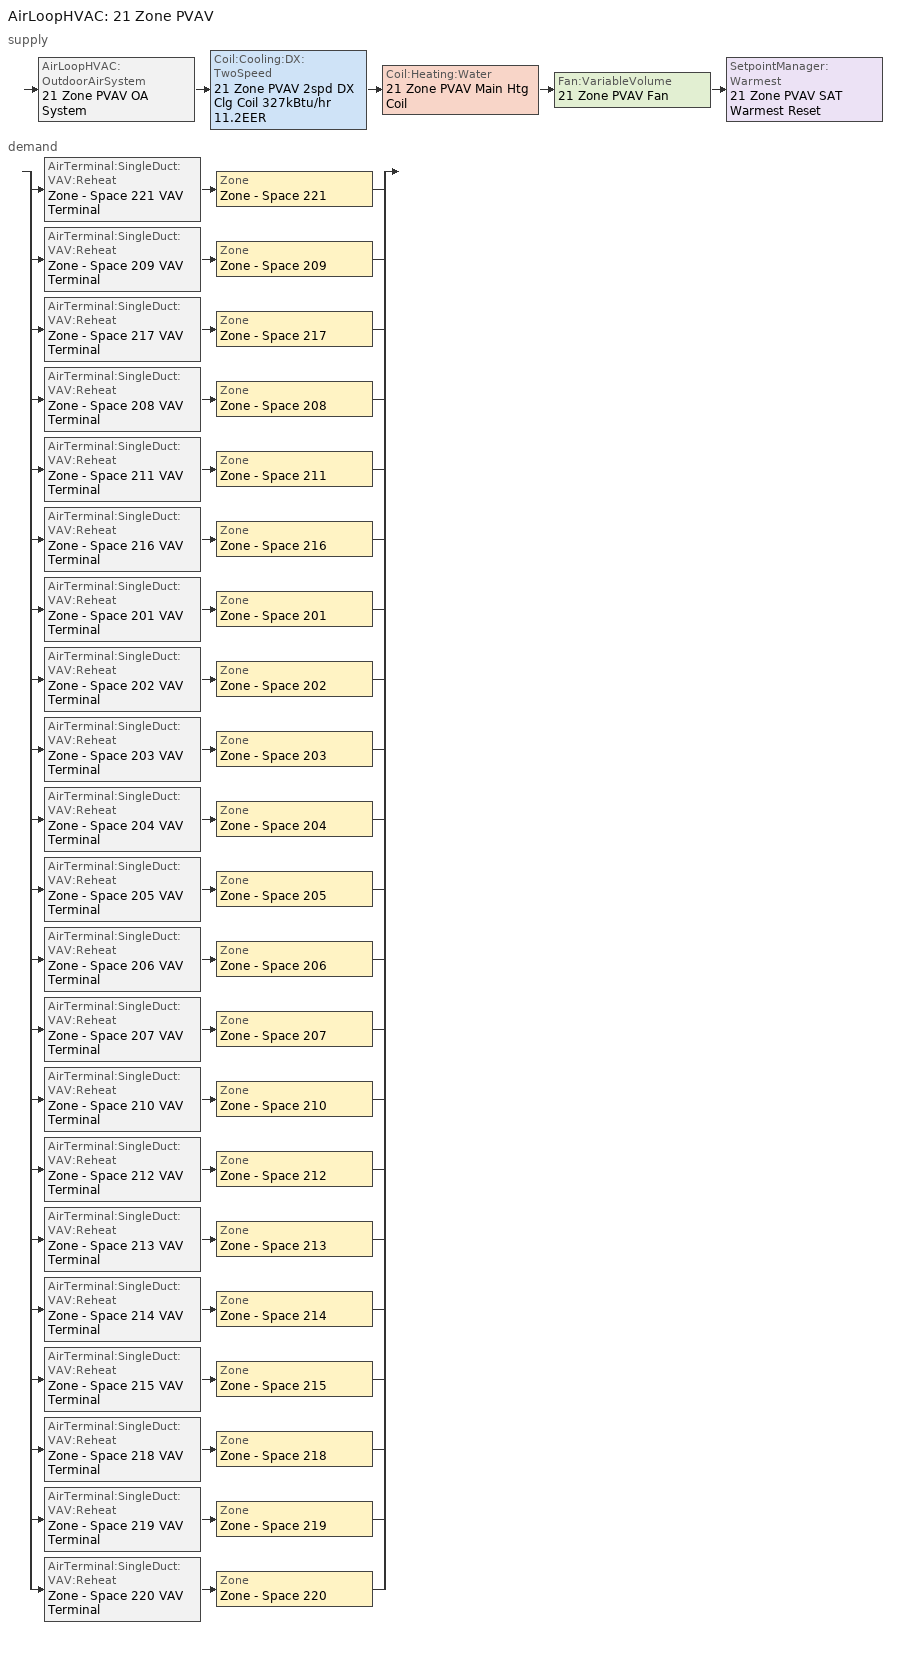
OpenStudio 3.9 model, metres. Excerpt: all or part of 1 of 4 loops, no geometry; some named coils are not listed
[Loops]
AirLoopHVAC '21 Zone PVAV'
 supply: AirLoopHVAC:OutdoorAirSystem '21 Zone PVAV OA System' > Coil:Cooling:DX:TwoSpeed '21 Zone PVAV 2spd DX Clg Coil 327kBtu/hr 11.2EER' > Coil:Heating:Water '21 Zone PVAV Main Htg Coil' > Fan:VariableVolume '21 Zone PVAV Fan' > SetpointManager:Warmest '21 Zone PVAV SAT Warmest Reset'
 demand: split
  | AirTerminal:SingleDuct:VAV:Reheat 'Zone - Space 221 VAV Terminal' > Zone 'Zone - Space 221'
  | AirTerminal:SingleDuct:VAV:Reheat 'Zone - Space 209 VAV Terminal' > Zone 'Zone - Space 209'
  | AirTerminal:SingleDuct:VAV:Reheat 'Zone - Space 217 VAV Terminal' > Zone 'Zone - Space 217'
  | AirTerminal:SingleDuct:VAV:Reheat 'Zone - Space 208 VAV Terminal' > Zone 'Zone - Space 208'
  | AirTerminal:SingleDuct:VAV:Reheat 'Zone - Space 211 VAV Terminal' > Zone 'Zone - Space 211'
  | AirTerminal:SingleDuct:VAV:Reheat 'Zone - Space 216 VAV Terminal' > Zone 'Zone - Space 216'
  | AirTerminal:SingleDuct:VAV:Reheat 'Zone - Space 201 VAV Terminal' > Zone 'Zone - Space 201'
  | AirTerminal:SingleDuct:VAV:Reheat 'Zone - Space 202 VAV Terminal' > Zone 'Zone - Space 202'
  | AirTerminal:SingleDuct:VAV:Reheat 'Zone - Space 203 VAV Terminal' > Zone 'Zone - Space 203'
  | AirTerminal:SingleDuct:VAV:Reheat 'Zone - Space 204 VAV Terminal' > Zone 'Zone - Space 204'
  | AirTerminal:SingleDuct:VAV:Reheat 'Zone - Space 205 VAV Terminal' > Zone 'Zone - Space 205'
  | AirTerminal:SingleDuct:VAV:Reheat 'Zone - Space 206 VAV Terminal' > Zone 'Zone - Space 206'
  | AirTerminal:SingleDuct:VAV:Reheat 'Zone - Space 207 VAV Terminal' > Zone 'Zone - Space 207'
  | AirTerminal:SingleDuct:VAV:Reheat 'Zone - Space 210 VAV Terminal' > Zone 'Zone - Space 210'
  | AirTerminal:SingleDuct:VAV:Reheat 'Zone - Space 212 VAV Terminal' > Zone 'Zone - Space 212'
  | AirTerminal:SingleDuct:VAV:Reheat 'Zone - Space 213 VAV Terminal' > Zone 'Zone - Space 213'
  | AirTerminal:SingleDuct:VAV:Reheat 'Zone - Space 214 VAV Terminal' > Zone 'Zone - Space 214'
  | AirTerminal:SingleDuct:VAV:Reheat 'Zone - Space 215 VAV Terminal' > Zone 'Zone - Space 215'
  | AirTerminal:SingleDuct:VAV:Reheat 'Zone - Space 218 VAV Terminal' > Zone 'Zone - Space 218'
  | AirTerminal:SingleDuct:VAV:Reheat 'Zone - Space 219 VAV Terminal' > Zone 'Zone - Space 219'
  | AirTerminal:SingleDuct:VAV:Reheat 'Zone - Space 220 VAV Terminal' > Zone 'Zone - Space 220'
[Sizing:Zone] Zone Cooling Design Supply Air Temperature Input Method=SupplyAirTemperature; Zone Cooling Design Supply Air Temperature {C}=12.7778; Zone Cooling Design Supply Air Temperature Difference {deltaC}=11.11; Zone Heating Design Supply Air Temperature Input Method=SupplyAirTemperature; Zone Heating Design Supply Air Temperature {C}=50; Zone Heating Design Supply Air Temperature Difference {deltaC}=11.11; Zone Cooling Design Supply Air Humidity Ratio {kg-H2O/kg-air}=0.0085; Zone Heating Design Supply Air Humidity Ratio {kg-H2O/kg-air}=0.008; Cooling Design Air Flow Method=DesignDay; Heating Design Air Flow Method=DesignDay; Dedicated Outdoor Air System Control Strategy=NeutralSupplyAir; Zone Load Sizing Method=Sensible Load Only No Latent Load; Zone Latent Cooling Design Supply Air Humidity Ratio Input Method=HumidityRatioDifference; Zone Cooling Design Supply Air Humidity Ratio Difference {kgWater/kgDryAir}=0.005; Zone Latent Heating Design Supply Air Humidity Ratio Input Method=HumidityRatioDifference; Zone Humidification Design Supply Air Humidity Ratio Difference {kgWater/kgDryAir}=0.005; Sizing Option=Coincident
Name | Account for Dedicated Outdoor Air System | Dedicated Outdoor Air Low Setpoint Temperature for Design {C} | Dedicated Outdoor Air High Setpoint Temperature for Design {C}
Zone - Space 201; Zone - Space 202; Zone - Space 203; Zone - Space 204; Zone - Space 205; Zone - Space 206; Zone - Space 207; Zone - Space 208; Zone - Space 212; Zone - Space 215; Zone - Space 216; Zone - Space 217; Zone - Space 218; Zone - Space 219; Zone - Space 220; Zone - Space 221 | Yes | 15.5556 | 21.1111
Zone - Space 209; Zone - Space 210; Zone - Space 211; Zone - Space 213; Zone - Space 214 | No | autosize | autosize
[Zone equipment]
Zone - Space 201: Zone - Space 201 VAV Terminal
Zone - Space 202: Zone - Space 202 VAV Terminal
Zone - Space 203: Zone - Space 203 VAV Terminal
Zone - Space 204: Zone - Space 204 VAV Terminal
Zone - Space 205: Zone - Space 205 VAV Terminal
Zone - Space 206: Zone - Space 206 VAV Terminal
Zone - Space 207: Zone - Space 207 VAV Terminal
Zone - Space 208: Zone - Space 208 VAV Terminal
Zone - Space 209: Zone - Space 209 VAV Terminal
Zone - Space 210: Zone - Space 210 VAV Terminal
Zone - Space 211: Zone - Space 211 VAV Terminal
Zone - Space 212: Zone - Space 212 VAV Terminal
Zone - Space 213: Zone - Space 213 VAV Terminal
Zone - Space 214: Zone - Space 214 VAV Terminal
Zone - Space 215: Zone - Space 215 VAV Terminal
Zone - Space 216: Zone - Space 216 VAV Terminal
Zone - Space 217: Zone - Space 217 VAV Terminal
Zone - Space 218: Zone - Space 218 VAV Terminal
Zone - Space 219: Zone - Space 219 VAV Terminal
Zone - Space 220: Zone - Space 220 VAV Terminal
Zone - Space 221: Zone - Space 221 VAV Terminal
[AirLoopHVAC]
21 Zone PVAV: Availability Schedule=21 Zone PVAV Occ Sch 1; Design Supply Air Flow Rate {m3/s}=autosize; Design Return Air Flow Fraction of Supply Air Flow=1
[Sizing:System]
21 Zone PVAV: Type of Load to Size On=Sensible; Design Outdoor Air Flow Rate {m3/s}=Autosize; Central Heating Maximum System Air Flow Ratio=0.3; Preheat Design Temperature {C}=7.22222; Preheat Design Humidity Ratio {kg-H2O/kg-Air}=0.008; Precool Design Temperature {C}=12.7778; Precool Design Humidity Ratio {kg-H2O/kg-Air}=0.008; Central Cooling Design Supply Air Temperature {C}=12.7778; Central Heating Design Supply Air Temperature {C}=12.7778; Sizing Option=Coincident; 100% Outdoor Air in Cooling=No; 100% Outdoor Air in Heating=No; Central Cooling Design Supply Air Humidity Ratio {kg-H2O/kg-Air}=0.0085; Central Heating Design Supply Air Humidity Ratio {kg-H2O/kg-Air}=0.008; Cooling Design Air Flow Method=DesignDay; Heating Design Air Flow Method=DesignDay; System Outdoor Air Method=ZoneSum; Zone Maximum Outdoor Air Fraction=1; Cooling Supply Air Flow Rate Per Floor Area {m3/s-m2}=0.00996765; Cooling Fraction of Autosized Cooling Supply Air Flow Rate=1; Cooling Supply Air Flow Rate Per Unit Cooling Capacity {m3/s-W}=3.94755e-05; Heating Supply Air Flow Rate Per Floor Area {m3/s-m2}=0.00996765; Heating Fraction of Autosized Heating Supply Air Flow Rate=1; Heating Fraction of Autosized Cooling Supply Air Flow Rate=1; Heating Supply Air Flow Rate Per Unit Heating Capacity {m3/s-W}=3.15882e-05; Cooling Design Capacity Method=CoolingDesignCapacity; Cooling Design Capacity {W}=autosize; Cooling Design Capacity Per Floor Area {W/m2}=234.7; Fraction of Autosized Cooling Design Capacity=1; Heating Design Capacity Method=HeatingDesignCapacity; Heating Design Capacity {W}=autosize; Heating Design Capacity Per Floor Area {W/m2}=157; Fraction of Autosized Heating Design Capacity=1; Central Cooling Capacity Control Method=OnOff; Occupant Diversity=autosize
[Fan:VariableVolume]
21 Zone PVAV Fan: Availability Schedule=Always On Discrete; Fan Total Efficiency=0.59605; Pressure Rise {Pa}=1017.592; Maximum Flow Rate {m3/s}=Autosize; Fan Power Minimum Flow Rate Input Method=Fraction; Fan Power Minimum Flow Fraction=0.25; Fan Power Minimum Air Flow Rate {m3/s}=0; Motor Efficiency=0.917; Motor In Airstream Fraction=1; Fan Power Coefficient 1=0.04076; Fan Power Coefficient 2=0.0881; Fan Power Coefficient 3=-0.0729; Fan Power Coefficient 4=0.9437; Fan Power Coefficient 5=0
[Coil:Cooling:DX:TwoSpeed]
21 Zone PVAV 2spd DX Clg Coil 327kBtu/hr 11.2EER: Availability Schedule=Always On Discrete; Rated High Speed Total Cooling Capacity {W}=Autosize; Rated High Speed Sensible Heat Ratio=Autosize; Rated High Speed COP {W/W}=3.86636; Rated High Speed Air Flow Rate {m3/s}=Autosize; Rated High Speed Evaporator Fan Power Per Volume Flow Rate 2017 {W/(m3/s)}=773.3; Rated High Speed Evaporator Fan Power Per Volume Flow Rate 2023 {W/(m3/s)}=934.4; Unit Internal Static Air Pressure {Pa}=773.3; Total Cooling Capacity Function of Temperature Curve=CoilClgDXQRatio_fTwbToadbSI; Total Cooling Capacity Function of Flow Fraction Curve=CoilClgDXDblQRatio_fCFMRatio; Energy Input Ratio Function of Temperature Curve=CoilClgDXEIRRatio_fTwbToadbSI; Energy Input Ratio Function of Flow Fraction Curve=CoilClgDXDblEIRRatio_fCFMRatio; Part Load Fraction Correlation Curve=CoilClgDXEIRRatio_fQFrac; Rated Low Speed Total Cooling Capacity {W}=Autosize; Rated Low Speed Sensible Heat Ratio=0.69; Rated Low Speed COP {W/W}=3.86636; Rated Low Speed Air Flow Rate {m3/s}=Autosize; Rated Low Speed Evaporator Fan Power Per Volume Flow Rate 2017 {W/(m3/s)}=773.3; Rated Low Speed Evaporator Fan Power Per Volume Flow Rate 2023 {W/(m3/s)}=934.4; Low Speed Total Cooling Capacity Function of Temperature Curve=CoilClgDXQRatio_fTwbToadbSI; Low Speed Energy Input Ratio Function of Temperature Curve=CoilClgDXEIRRatio_fTwbToadbSI; Condenser Type=AirCooled; Minimum Outdoor Dry-Bulb Temperature for Compressor Operation {C}=-25; High Speed Evaporative Condenser Effectiveness=0.9; High Speed Evaporative Condenser Air Flow Rate {m3/s}=Autosize; High Speed Evaporative Condenser Pump Rated Power Consumption {W}=Autosize; Low Speed Evaporative Condenser Effectiveness=0.9; Low Speed Evaporative Condenser Air Flow Rate {m3/s}=Autosize; Low Speed Evaporative Condenser Pump Rated Power Consumption {W}=Autosize; Basin Heater Capacity {W/K}=0; Basin Heater Setpoint Temperature {C}=2
[Controller:OutdoorAir]
21 Zone PVAV OA Controller: Minimum Outdoor Air Flow Rate {m3/s}=0; Maximum Outdoor Air Flow Rate {m3/s}=Autosize; Economizer Control Type=NoEconomizer; Economizer Control Action Type=ModulateFlow; Economizer Maximum Limit Dry-Bulb Temperature {C}=28; Economizer Maximum Limit Enthalpy {J/kg}=64000; Lockout Type=LockoutWithHeating; Minimum Limit Type=FixedMinimum; Minimum Outdoor Air Schedule=21 Zone PVAV Occ Sch 1; Controller Mechanical Ventilation=21 Zone PVAV Mechanical Ventilation Controller; High Humidity Control=No; High Humidity Outdoor Air Flow Ratio=1; Control High Indoor Humidity Based on Outdoor Humidity Ratio=Yes; Heat Recovery Bypass Control Type=BypassWhenWithinEconomizerLimits; Economizer Operation Staging=InterlockedWithMechanicalCooling
[Controller:MechanicalVentilation]
21 Zone PVAV Mechanical Ventilation Controller: Availability Schedule=Always On Discrete; System Outdoor Air Method=Standard62.1VentilationRateProcedureWithLimit
[AirLoopHVAC:OutdoorAirSystem]
21 Zone PVAV OA System: Controller=21 Zone PVAV OA Controller
[AirTerminal:SingleDuct:VAV:Reheat] Availability Schedule=Always On Discrete; Maximum Air Flow Rate {m3/s}=AutoSize; Zone Minimum Air Flow Input Method=Constant; Constant Minimum Air Flow Fraction=0.2; Fixed Minimum Air Flow Rate {m3/s}=0; Maximum Hot Water or Steam Flow Rate {m3/s}=AutoSize; Minimum Hot Water or Steam Flow Rate {m3/s}=0; Convergence Tolerance=0.001; Damper Heating Action=ReverseWithLimits; Maximum Flow per Zone Floor Area During Reheat {m3/s-m2}=AutoSize; Maximum Flow Fraction During Reheat=0.5; Maximum Reheat Air Temperature {C}=50; Control For Outdoor Air=No
Name | Reheat Coil
Zone - Space 221 VAV Terminal | Zone - Space 221 Reheat Coil
Zone - Space 209 VAV Terminal | Zone - Space 209 Reheat Coil
Zone - Space 217 VAV Terminal | Zone - Space 217 Reheat Coil
Zone - Space 208 VAV Terminal | Zone - Space 208 Reheat Coil
Zone - Space 211 VAV Terminal | Zone - Space 211 Reheat Coil
Zone - Space 216 VAV Terminal | Zone - Space 216 Reheat Coil
Zone - Space 201 VAV Terminal | Zone - Space 201 Reheat Coil
Zone - Space 202 VAV Terminal | Zone - Space 202 Reheat Coil
Zone - Space 203 VAV Terminal | Zone - Space 203 Reheat Coil
Zone - Space 204 VAV Terminal | Zone - Space 204 Reheat Coil
Zone - Space 205 VAV Terminal | Zone - Space 205 Reheat Coil
Zone - Space 206 VAV Terminal | Zone - Space 206 Reheat Coil
Zone - Space 207 VAV Terminal | Zone - Space 207 Reheat Coil
Zone - Space 210 VAV Terminal | Zone - Space 210 Reheat Coil
Zone - Space 212 VAV Terminal | Zone - Space 212 Reheat Coil
Zone - Space 213 VAV Terminal | Zone - Space 213 Reheat Coil
Zone - Space 214 VAV Terminal | Zone - Space 214 Reheat Coil
Zone - Space 215 VAV Terminal | Zone - Space 215 Reheat Coil
Zone - Space 218 VAV Terminal | Zone - Space 218 Reheat Coil
Zone - Space 219 VAV Terminal | Zone - Space 219 Reheat Coil
Zone - Space 220 VAV Terminal | Zone - Space 220 Reheat Coil
[SetpointManager:Warmest]
21 Zone PVAV SAT Warmest Reset: Control Variable=Temperature; Minimum Setpoint Temperature {C}=12.7778; Maximum Setpoint Temperature {C}=15.5556; Strategy=MaximumTemperature; Setpoint Node or NodeList=21 Zone PVAV Supply Outlet Node
[Schedule:Ruleset]
21 Zone PVAV Occ Sch 1: Default Day Schedule=21 Zone PVAV Occ Sch Default 1; Summer Design Day Schedule=21 Zone PVAV Occ Sch Summer Design Day 1; Winter Design Day Schedule=21 Zone PVAV Occ Sch Winter Design Day 1
[Schedule:Day]
21 Zone PVAV Occ Sch Default 1: 6, 0, 0, 22, 0, 1, 24, 0, 0
21 Zone PVAV Occ Sch Winter Design Day 1; 21 Zone PVAV Occ Sch Summer Design Day 1: 24, 0, 1
Schedule Day 70: 6, 0, 0, 17, 0, 1, 24, 0, 0
Schedule Day 71: 24, 0, 0
[Schedule:Rule] Schedule Ruleset=21 Zone PVAV Occ Sch 1; Date Specification Type=DateRange; Start Month=1; End Month=12
Name | Rule Order | Day Schedule | Apply Saturday | Start Day | End Day | Apply Sunday
Schedule Rule 12 | 1 | Schedule Day 70 | Yes | 7 | 30
Schedule Rule 13 | 0 | Schedule Day 71 |  | 1 | 31 | Yes
[Schedule:Constant]
Always On Discrete: Value=1
[Curve:Biquadratic] Minimum Value of x=13.89; Maximum Value of x=25; Minimum Value of y=23.89; Maximum Value of y=46.11; Minimum Curve Output=0.77
Name | Coefficient1 Constant | Coefficient2 x | Coefficient3 x**2 | Coefficient4 y | Coefficient5 y**2 | Coefficient6 x*y | Maximum Curve Output
CoilClgDXQRatio_fTwbToadbSI | 0.86779 | 0.014245 | 0.000554 | -0.007569 | 3.2e-05 | -0.000191 | 1.29
CoilClgDXEIRRatio_fTwbToadbSI | 0.116709 | 0.028458 | -0.000411 | 0.021422 | 0.000162 | -0.00068 | 1.33
[Curve:Cubic]
Name | Coefficient1 Constant | Coefficient2 x | Coefficient3 x**2 | Coefficient4 x**3 | Minimum Value of x | Maximum Value of x
CoilClgDXDblQRatio_fCFMRatio | 0.472786 | 1.243342 | -1.03871 | 0.322578 | -100 | 100
CoilClgDXDblEIRRatio_fCFMRatio | 1.007948 | 0.345441 | -0.692289 | 0.338899 | 0 | 1
CoilClgDXEIRRatio_fQFrac | 0 | 5.1091 | -8.5515 | 4.4744 | 0.7 | 1
